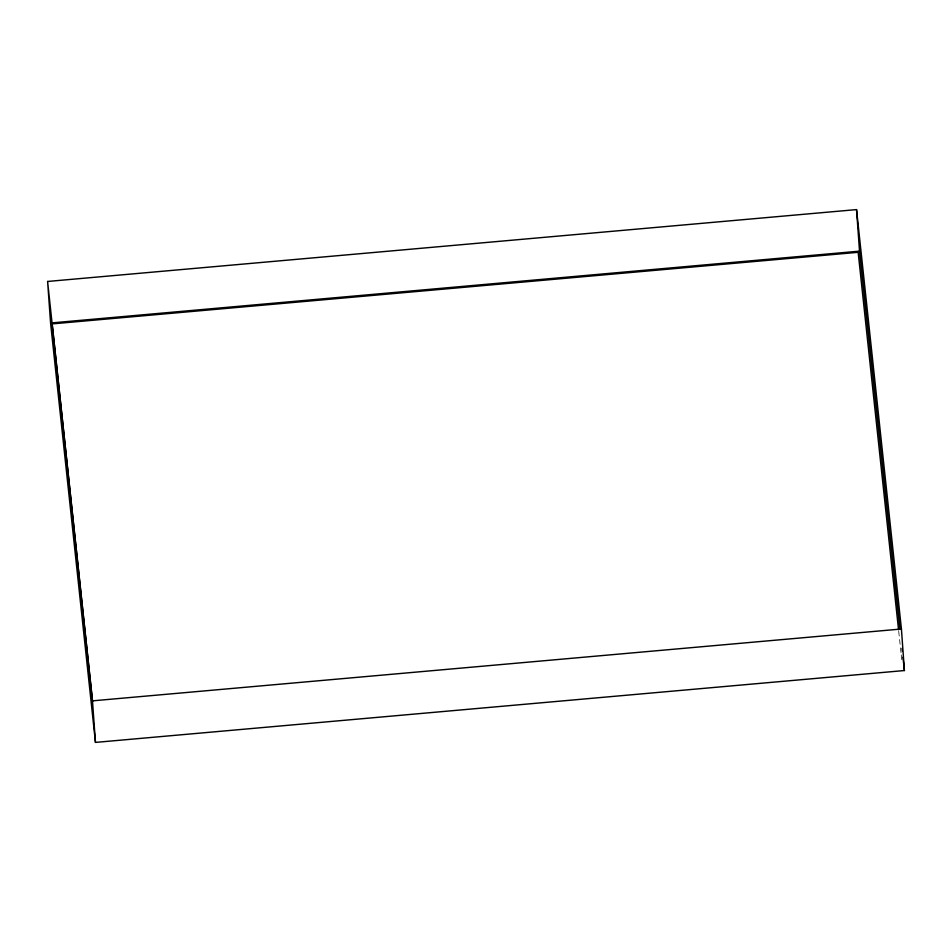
<?xml version="1.0" encoding="UTF-8"?>
<svg xmlns="http://www.w3.org/2000/svg" width="952" height="952" viewBox="0 0 952 952"><rect width="100%" height="100%" fill="white"/><g stroke="black" fill="none" stroke-linecap="round" stroke-linejoin="round"><path stroke-width="0.71" stroke-dasharray="4.76 3.57" d="M898.712 631.307L901.08 653.429M901.235 654.905L902.032 662.283"/><path stroke-width="1.43" d="M47.6 281.459L856.538 209.595L901.425 628.998L904.4 670.541L95.462 742.405L50.575 323.002L47.6 281.459L92.475 700.851L95.462 742.405M52.062 322.871L859.525 251.149L899.973 629.201M92.475 700.851L901.425 628.998M902.032 648.395L902.341 651.346M902.972 657.261L904.4 670.541M898.557 629.831L858.157 252.304L52.158 323.894L92.558 701.434M856.538 209.595L859.525 251.149"/></g></svg>
